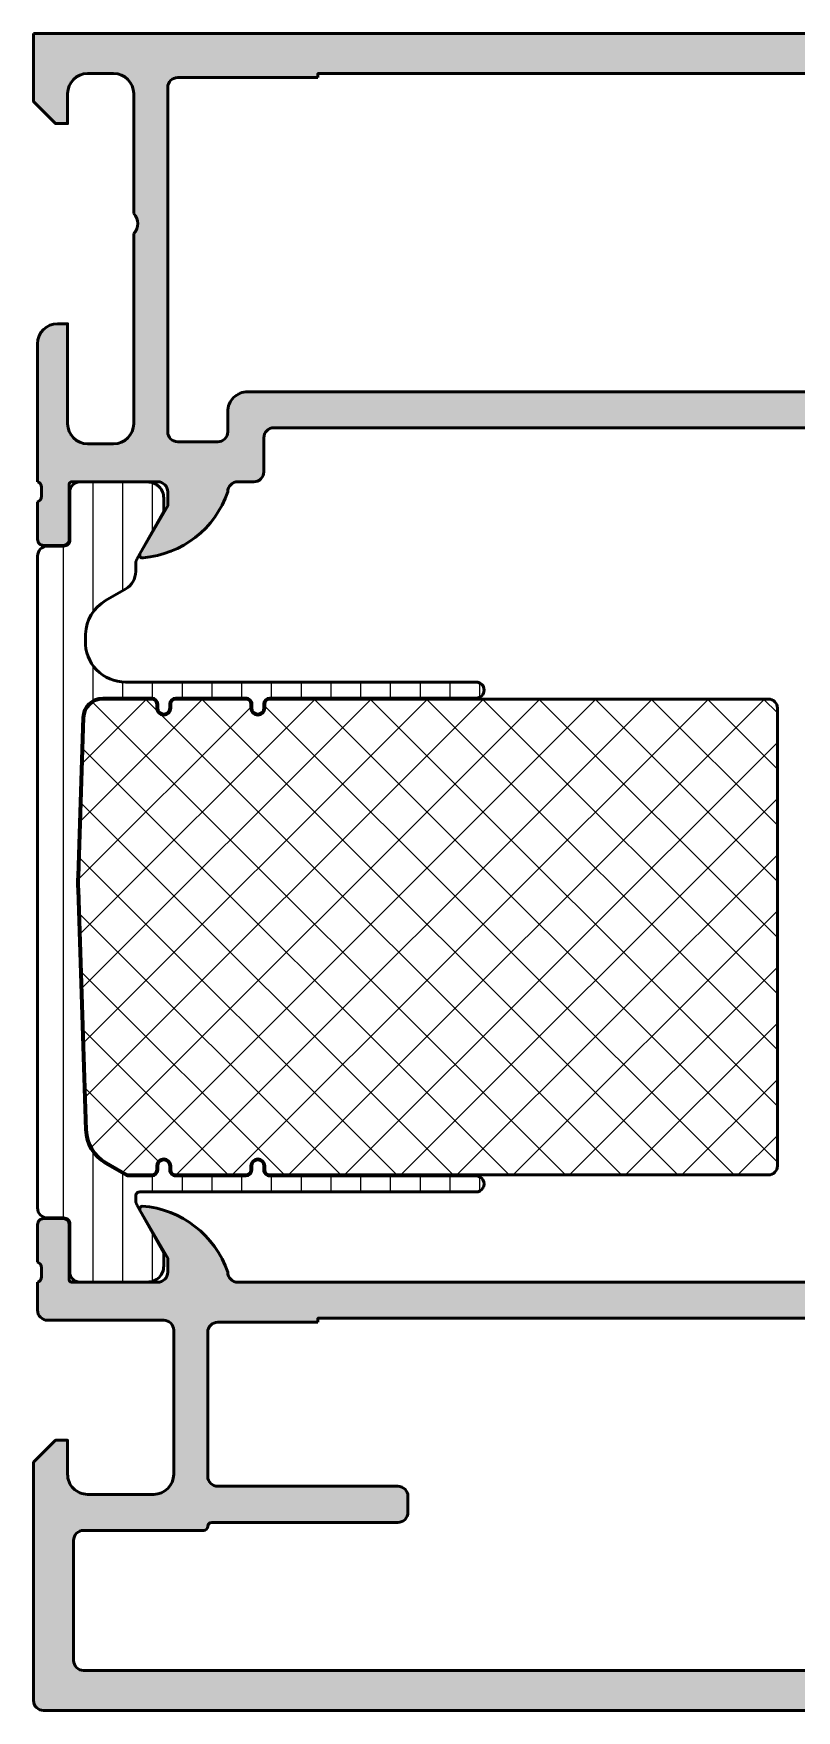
# Model space of a CAD drawing. Extents: x 0 to 106, y 0 to 84.
# Drawn here: x 0 to 38.1, y 0 to 83.8 of the extents above; entities that cross this region are included whole.
import ezdxf

# ---------------------------------------------------------------- set-up
doc = ezdxf.new("R2010")
doc.units = 0
for name, color, linetype, lineweight in [('0S-Alu contour', 7, 'Continuous', 50), ('0S-Alu hatch', 252, 'Continuous', 25), ('0S-Plastic contour', 254, 'Continuous', 50), ('0S-Plastic hatch', 253, 'Continuous', 25), ('0S-PT contour', 91, 'Continuous', 50), ('0S-PT hatch', 103, 'Continuous', 25)]:
    doc.layers.add(name, color=color, linetype=linetype, lineweight=lineweight)

# ---------------------------------------------------------------- blocks, each defined once
blk = doc.blocks.new('398280__3E3FF934_4271_4CB1_8915_B06DD885B882_')
at = {"layer": '0S-Alu hatch'}
h = blk.add_hatch(color=256, dxfattribs=at)
edge = h.paths.add_edge_path()
edge.add_line((5.1e-15, 83.8), (6.2e-14, 80.3999984741213))
edge.add_line((6.2e-14, 80.3999984741213), (1.099975585937675, 79.30000000000003))
edge.add_line((1.099975585937675, 79.30000000000003), (1.6999816894534, 79.30000000000003))
edge.add_line((1.6999816894534, 79.30000000000003), (1.699981689453286, 80.80000381469733))
edge.add_ellipse((2.70002008335173, 80.7999654207988), major_axis=(-1.000038394635461, 0), ratio=1, start_angle=270.00219972388936, end_angle=359.99780027593476, ccw=False)
edge.add_line((2.699981689453172, 81.80000381469726), (4.000000000000204, 81.80000381469726))
edge.add_ellipse((3.999954428526837, 80.79995824322407), major_axis=(-1.000045572511526, 0), ratio=1, start_angle=180.0026109341762, end_angle=269.9973890658958, ccw=False)
edge.add_line((5.000000000000033, 80.8000038146987), (5.000000000000119, 74.8))
edge.add_ellipse((4.474877689036763, 74.29999999999998), major_axis=(-0.7250885749144681, 0), ratio=1, start_angle=136.4038464693296, end_angle=223.5961535306705, ccw=False)
edge.add_line((5.000000000000119, 73.79999999999998), (5.000000000000033, 64.30000000000005))
edge.add_ellipse((3.99997299848457, 64.30002700151547), major_axis=(-1.000027001879994, 0), ratio=1, start_angle=90.00154703109422, end_angle=179.9984529689852, ccw=False)
edge.add_line((3.999999999999863, 63.3), (2.699981689453286, 63.3))
edge.add_ellipse((2.70000151260105, 64.30001982314776), major_axis=(-1.000019823344241, 0), ratio=1, start_angle=0.0011357599706229848, end_angle=89.99886423981098, ccw=False)
edge.add_line((1.699981689453286, 64.30000000000382), (1.699981689453286, 69.29999999999998))
edge.add_line((1.699981689453286, 69.29999999999998), (1.199981689453243, 69.29999999999998))
edge.add_arc((1.200016055021526, 68.29996563443157), 1.0000343661589, 90.00196893435886, 179.9980310656152)
edge.add_line((0.1999816894531019, 68.30000000000031), (0.1999816894531585, 61.39996551583617))
edge.add_ellipse((0.1211452429101088, 61.13244492384305), major_axis=(-0.2788950563274363, 0), ratio=1, start_angle=178.8354106259004, end_angle=253.5801235805066, ccw=False)
edge.add_line((0.3999826894531597, 61.12677651584466), (0.3999826894531588, 60.67318251584469))
edge.add_ellipse((0.1211145938099912, 60.66752185636762), major_axis=(-0.2789255417371493, 0), ratio=1, start_angle=106.4245945553547, end_angle=181.1628700728881, ccw=False)
edge.add_line((0.1999816894531591, 60.39997851584468), (0.1999816894531728, 58.51996751583616))
edge.add_arc((0.4999816894531682, 58.51996751583616), 0.2999999999999954, 180, 270.0000000000003)
edge.add_line((0.4999816894531697, 58.21996751583617), (1.479956008495951, 58.21996751583617))
edge.add_arc((1.479956008495958, 58.51996751583617), 0.3000000000000043, 269.9999999999986, 360)
edge.add_line((1.779956008495963, 58.51996751583617), (1.779956008495934, 61.27996551583617))
edge.add_ellipse((1.899956008495942, 61.27996551583617), major_axis=(-0.1200000000000079, 0), ratio=1, start_angle=270.0000000000016, end_angle=360, ccw=False)
edge.add_line((1.899956008495939, 61.39996551583617), (6.199974060058755, 61.39999084472679))
edge.add_ellipse((6.199989497152024, 60.90000628199756), major_axis=(-0.4999845629675287, 0), ratio=1, start_angle=179.9991052558096, end_angle=270.00176901520155, ccw=False)
edge.add_line((6.699974060058585, 60.8999984741226), (6.699974060058741, 60.19999389648422))
edge.add_line((6.699974060058741, 60.19999389648422), (5.311729431152647, 57.79547576904323))
edge.add_arc((5.435575379939116, 57.73756724130199), 0.1367158243071341, 154.9399071396922, 284.9282666313296)
edge.add_arc((5.082349791735735, 62.46586819594615), 4.875900108610252, 274.5693845029852, 341.2678313541294)
edge.add_ellipse((10.19996787116751, 60.89999703365564), major_axis=(-0.4999938111092688, 0), ratio=1, start_angle=269.99929079655334, end_angle=359.99983493439635, ccw=False)
edge.add_line((10.19997406005851, 61.39999084472661), (10.9999740600604, 61.39999084472662))
edge.add_arc((10.9999740600604, 61.89999084472662), 0.5, 269.9999999999998, 360)
edge.add_line((11.4999740600604, 61.89999084472662), (11.4999740600604, 63.59999542236328))
edge.add_ellipse((11.99997406006039, 63.59999542236329), major_axis=(-0.4999999999999876, 0), ratio=1, start_angle=270.0000000000018, end_angle=360, ccw=False)
edge.add_line((11.99997406006037, 64.09999542236326), (66.00016785950525, 64.09999542236334))
edge.add_ellipse((66.00016785950528, 63.59999542236332), major_axis=(-0.5000000000000142, 0), ratio=1, start_angle=180, end_angle=270.00000000000165, ccw=False)
edge.add_line((66.5001678595053, 63.59999542236332), (66.50016785950525, 60.89999847412161))
edge.add_arc((71.12727051776695, 62.47457053127343), 4.887673902098582, 198.7930956538674, 265.8043505018736)
edge.add_arc((70.76145398079537, 57.73879050912452), 0.1390384168074657, 273.3902478632479, 384.0601169720247)
edge.add_line((70.88841248841203, 57.79547576904342), (69.50016785950618, 60.19999389648444))
edge.add_line((69.50016785950618, 60.19999389648444), (69.50016785950606, 60.89999847412086))
edge.add_ellipse((70.00015242241282, 60.90000628199715), major_axis=(-0.4999845629677255, 0), ratio=1, start_angle=-90.00176901518182, end_angle=0.000894744190475194, ccw=False)
edge.add_line((70.00016785950592, 61.39999084472656), (74.30002568095722, 61.39957068898489))
edge.add_ellipse((74.30002568095722, 61.27957068898489), major_axis=(-0.1200000000000116, 0), ratio=1, start_angle=180, end_angle=270, ccw=False)
edge.add_line((74.42002568095722, 61.27957068898489), (74.42002568095721, 58.51957268898487))
edge.add_arc((74.72002568095719, 58.51957268898488), 0.2999999999999829, 180, 270.0000000000027)
edge.add_line((74.7200256809572, 58.2195726889849), (75.7, 58.21957268898489))
edge.add_arc((75.69999999999999, 58.51957268898488), 0.2999999999999971, 270.0000000000027, 360)
edge.add_line((75.99999999999999, 58.51957268898488), (76, 60.3995836889934))
edge.add_ellipse((76.07886709564322, 60.66712702951638), major_axis=(-0.2789255417371992, 0), ratio=1, start_angle=-1.1628700728805939, end_angle=73.5754054446374, ccw=False)
edge.add_line((75.799999, 60.67278768899341), (75.799999, 61.12638168899341))
edge.add_ellipse((76.07883644654305, 61.13205009699179), major_axis=(-0.2788950563274379, 0), ratio=1, start_angle=-73.58012358050632, end_angle=1.1645893740982274, ccw=False)
edge.add_line((76, 61.3995706889849), (76.00016034454768, 63.59999514771072))
edge.add_ellipse((76.50016034454747, 63.59999514771047), major_axis=(-0.4999999999997869, 0), ratio=1, start_angle=269.9999999999984, end_angle=360, ccw=False)
edge.add_line((76.50016034454748, 64.09999514771026), (79.29985570811562, 64.09999514771081))
edge.add_line((79.29985570811562, 64.09999514771081), (79.29985570811556, 63.29999972534743))
edge.add_line((79.29985570811556, 63.29999972534743), (80.29985570811544, 63.30000735474174))
edge.add_arc((80.29988644873588, 63.79997661371056), 0.4999692599138726, 269.9964771677912, 360.0026485613531)
edge.add_line((80.79985570811559, 63.79999972534759), (80.7999167432719, 68.29999972534695))
edge.add_arc((79.79982927270258, 68.29991225477806), 1.000087474394527, 0.0050112559646679, 89.99498874392633)
edge.add_line((79.79991674327138, 69.29999972534738), (79.29991674327184, 69.29999972534715))
edge.add_line((79.29991674327184, 69.29999972534715), (79.29991674327195, 66.79999972534738))
edge.add_ellipse((78.29982934579928, 66.8000871228101), major_axis=(-1.000087401291493, 0), ratio=1, start_angle=90.00501389830328, end_angle=179.9949929319336, ccw=False)
edge.add_line((78.29991686248133, 65.79999972534785), (77.00016034454717, 65.79999972534713))
edge.add_ellipse((77.00021914227587, 66.80005852307539), major_axis=(-1.000058799456728, 0), ratio=1, start_angle=0.0033686637580103707, end_angle=89.99663133637432, ccw=False)
edge.add_line((76.00016034454762, 66.79999972534438), (75.99986803435613, 73.79999972534715))
edge.add_ellipse((76.52470737467456, 74.29999972534715), major_axis=(-0.7248836686985655, 0), ratio=1, start_angle=-43.61157673630902, end_angle=43.611576736309075, ccw=False)
edge.add_line((75.99986803435613, 74.79999972534715), (75.99986803435613, 80.80043483925358))
edge.add_ellipse((76.99992284304498, 80.80038766034902), major_axis=(-1.000054809801722, 0), ratio=1, start_angle=270.0031401344176, end_angle=359.997296995918, ccw=False)
edge.add_line((76.99986803435658, 81.80044246864882), (78.29991686248067, 81.80044246864816))
edge.add_ellipse((78.29983041686523, 80.80035614156392), major_axis=(-1.000086330820304, 0), ratio=1, start_angle=180.0053828449331, end_angle=269.9950474586288, ccw=False)
edge.add_line((79.29991674327201, 80.80045009804164), (79.29991674327184, 79.29999257279023))
edge.add_line((79.29991674327184, 79.29999257279023), (79.89989232920945, 79.29999257279))
edge.add_line((79.89989232920945, 79.29999257279), (80.9998679199197, 80.39996792030846))
edge.add_line((80.9998679199197, 80.39996792030846), (80.99986791991998, 83.8))
edge.add_line((80.99986791991998, 83.8), (0, 83.8))
edge = h.paths.add_edge_path()
edge.add_line((14.19998550415048, 81.59999542236326), (14.19998550415048, 81.79999542236361))
edge.add_line((14.19998550415048, 81.79999542236361), (66.79988623046677, 81.79999542236357))
edge.add_line((66.79988623046677, 81.79999542236357), (66.79988623046683, 81.59999542236302))
edge.add_line((66.79988623046683, 81.59999542236302), (73.79988623046691, 81.59999542236308))
edge.add_ellipse((73.79987837838074, 81.0999875702771), major_axis=(-0.5000078521476543, 0), ratio=1, start_angle=180.0008997684673, end_angle=269.9991002313343, ccw=False)
edge.add_line((74.29988623046674, 81.09999542236152), (74.29988623046674, 63.89999084472655))
edge.add_ellipse((73.79988157663783, 63.89999549855547), major_axis=(-0.5000046538505677, 0), ratio=1, start_angle=90.00053328454658, end_angle=179.9994667160038, ccw=False)
edge.add_line((73.79988623046674, 63.39999084472656), (68.79987554931364, 63.39999084472656))
edge.add_ellipse((68.79987554931365, 63.89999084472655), major_axis=(-0.4999999999999858, 0), ratio=1, start_angle=0, end_angle=89.9999999999983, ccw=False)
edge.add_line((68.29987554931367, 63.89999084472655), (68.29987554931364, 64.89999542236332))
edge.add_arc((67.29987554931363, 64.89999542236333), 1.000000000000017, 0, 89.9999999999992)
edge.add_line((67.29987554931364, 65.89999542236335), (10.69997406006039, 65.89999542236329))
edge.add_arc((10.69997406006037, 64.89999542236328), 1.000000000000014, 89.9999999999992, 180)
edge.add_line((9.699974060060361, 64.89999542236328), (9.69997406006039, 63.89999084472673))
edge.add_ellipse((9.199974060060384, 63.89999084472673), major_axis=(-0.5000000000000036, 0), ratio=1, start_angle=89.99999999999733, end_angle=180, ccw=False)
edge.add_line((9.199974060060361, 63.39999084472673), (7.19998550415031, 63.39999084472684))
edge.add_ellipse((7.199990157979092, 63.89999549855549), major_axis=(-0.5000046538502977, 0), ratio=1, start_angle=0.0005332839962761682, end_angle=89.9994667154682, ccw=False)
edge.add_line((6.699985504150452, 63.89999084473138), (6.699985504150538, 81.09999542236334))
edge.add_ellipse((7.199993356236602, 81.09998757027724), major_axis=(-0.5000078521477183, 0), ratio=1, start_angle=270.0008997686535, end_angle=359.99910023153274, ccw=False)
edge.add_line((7.199985504150538, 81.59999542236326), (14.19998550415048, 81.59999542236326))
at = {"layer": '0S-Alu contour', "color": 7}
for points in [[(5.1e-15, 83.8), (6.2e-14, 80.3999984741213), (1.099975585937675, 79.30000000000003), (1.6999816894534, 79.30000000000003), (1.699981689453286, 80.80000381469733)], [(79.29991674327201, 80.80045009804164), (79.29991674327184, 79.29999257279023), (79.89989232920945, 79.29999257279), (80.9998679199197, 80.39996792030846), (80.99986791991998, 83.8), (5.1e-15, 83.8)], [(2.699981689453172, 81.80000381469726), (4.000000000000204, 81.80000381469726)], [(7.199985504150538, 81.59999542236326), (14.19998550415048, 81.59999542236326)], [(14.19998550415048, 81.59999542236326), (14.19998550415048, 81.79999542236361), (66.79988623046677, 81.79999542236357), (66.79988623046683, 81.59999542236302), (73.79988623046691, 81.59999542236308)], [(5.000000000000033, 80.8000038146987), (5.000000000000119, 74.8)], [(6.699985504150452, 63.89999084473138), (6.699985504150538, 81.09999542236334)], [(5.000000000000119, 73.79999999999998), (5.000000000000033, 64.30000000000005)], [(1.699981689453286, 64.30000000000382), (1.699981689453286, 69.29999999999998), (1.199981689453243, 69.29999999999998)], [(0.1999816894531019, 68.30000000000031), (0.1999816894531585, 61.39996551583617)], [(67.29987554931364, 65.89999542236335), (10.69997406006039, 65.89999542236329)], [(9.699974060060361, 64.89999542236328), (9.69997406006039, 63.89999084472673)], [(11.99997406006037, 64.09999542236326), (66.00016785950525, 64.09999542236334)], [(3.999999999999863, 63.3), (2.699981689453286, 63.3)], [(9.199974060060361, 63.39999084472673), (7.19998550415031, 63.39999084472684)], [(11.4999740600604, 61.89999084472662), (11.4999740600604, 63.59999542236328)], [(1.779956008495963, 58.51996751583617), (1.779956008495934, 61.27996551583617)], [(1.899956008495939, 61.39996551583617), (6.199974060058755, 61.39999084472679)], [(10.19997406005851, 61.39999084472661), (10.9999740600604, 61.39999084472662)], [(0.1999816894531591, 60.39997851584468), (0.1999816894531728, 58.51996751583616)], [(0.3999826894531597, 61.12677651584466), (0.3999826894531588, 60.67318251584469)], [(6.699974060058585, 60.8999984741226), (6.699974060058741, 60.19999389648422), (5.311729431152647, 57.79547576904323)], [(0.4999816894531697, 58.21996751583617), (1.479956008495951, 58.21996751583617)]]:
    blk.add_lwpolyline(points, dxfattribs=at)
at = {"layer": '0S-Alu contour', "color": 7, "extrusion": (0, 0, -1)}
for centre, radius, start, end in [((-2.70002008335173, 80.7999654207988), 1.000038394635461, 0.0021997240652303, 89.99780027611067), ((-3.999954428526837, 80.79995824322407), 1.000045572511526, 90.0026109341042, 179.9973890658238), ((-7.199993356236602, 81.09998757027724), 0.5000078521477183, 0.0008997684672687, 89.9991002313465), ((-4.474877689036763, 74.29999999999998), 0.7250885749144684, 136.4038464693295, 223.5961535306705), ((-2.70000151260105, 64.30001982314776), 1.000019823344241, 270.001135760189, 359.9988642400294), ((-3.99997299848457, 64.30002700151547), 1.000027001879994, 180.0015470310149, 269.9984529689058), ((-7.199990157979092, 63.89999549855549), 0.5000046538502977, 270.0005332845319, 359.9994667160037), ((-9.199974060060384, 63.89999084472673), 0.5000000000000036, 180, 270.0000000000027), ((-11.99997406006039, 63.59999542236329), 0.4999999999999876, 0, 89.99999999999817), ((-0.1211452429101088, 61.13244492384305), 0.2788950563274363, 106.4198764194934, 181.1645893740997), ((-1.899956008495942, 61.27996551583617), 0.1200000000000079, 0, 89.99999999999841), ((-6.199989497152024, 60.90000628199756), 0.4999845629675287, 89.99823098479845, 180.0008947441905), ((-10.19996787116751, 60.89999703365564), 0.4999938111092688, 0.0001650656036298, 90.00070920344668), ((-0.1211145938099912, 60.66752185636762), 0.2789255417371493, 178.8371299271119, 253.5754054446453)]:
    blk.add_arc(centre, radius, start, end, dxfattribs=at)
at = {"layer": '0S-Alu contour', "color": 7}
for centre, radius, start, end in [((1.200016055021526, 68.29996563443157), 1.0000343661589, 90.00196893435886, 179.9980310656152), ((10.69997406006037, 64.89999542236328), 1.000000000000014, 89.9999999999992, 180), ((10.9999740600604, 61.89999084472662), 0.5, 269.9999999999998, 0), ((5.082349791735735, 62.46586819594615), 4.875900108610252, 274.5693845029852, 341.2678313541294), ((0.4999816894531682, 58.51996751583616), 0.2999999999999954, 180, 270.0000000000003), ((1.479956008495958, 58.51996751583617), 0.3000000000000043, 269.9999999999986, 0), ((5.435575379939116, 57.73756724130199), 0.1367158243071341, 154.9399071396922, 284.9282666313296)]:
    blk.add_arc(centre, radius, start, end, dxfattribs=at)
blk = doc.blocks.new('284257__7A2CAA1E_355B_45DE_AD1F_2822E17D1EDF___F75350BE_6577_472E_A7F8_749E11433FA5_')
at = {"layer": '0S-Plastic hatch'}
h = blk.add_hatch(dxfattribs=at)
h.set_pattern_fill('ANSI31', color=256, scale=0.4680000000000001, angle=45, style=0)
h.set_pattern_definition([(90, (0, 0), (-1.4859, 0), [])])
edge = h.paths.add_edge_path()
edge.add_line((0.2000000014750878, 57.6899750590773), (0.2000000014750878, 25.10994360091739))
edge.add_arc((0.7000000014750949, 25.10994360091745), 0.5000000000000071, 180, 270.0000000000122)
edge.add_line((0.7000000014752014, 24.60994360091745), (1.51033133193887, 24.60994360091746))
edge.add_ellipse((1.510331331938841, 24.30994360091757), major_axis=(-0.2999999999998941, 0), ratio=1, start_angle=179.9920753769033, end_angle=269.99999999999454, ccw=False)
edge.add_line((1.810331329069253, 24.30990210768817), (1.80999940071082, 21.91002848537973))
edge.add_arc((2.309999395928354, 21.90995932999744), 0.5000000000000014, 179.9920753769491, 269.9999999999936)
edge.add_line((2.309999395928299, 21.40995932999743), (5.700000001474974, 21.40995932999738))
edge.add_arc((5.700000001474988, 22.20995932999743), 0.800000000000054, 269.999999999999, 360)
edge.add_line((6.500000001475042, 22.20995932999745), (6.500000001475042, 22.85995932999769))
edge.add_line((6.500000001475042, 22.85995932999769), (5.162690147969227, 25.27253016922791))
edge.add_ellipse((5.600000001982899, 25.5149349795975), major_axis=(-0.5000000005077773, 0), ratio=1, start_angle=0, end_angle=29.000000000032628, ccw=False)
edge.add_line((5.100000001475121, 25.51493497959751), (5.100000001475121, 25.70995932999755))
edge.add_ellipse((5.300000001475049, 25.70995932999754), major_axis=(-0.1999999999999273, 0), ratio=1, start_angle=269.99999999999875, end_angle=360, ccw=False)
edge.add_line((5.300000001475053, 25.90995932999746), (22.09952632714267, 25.90995932999742))
edge.add_arc((22.09952632714261, 26.30995932999742), 0.3999999999999986, 270.0000000000081, 450.0000000000081)
edge.add_line((22.09952632714256, 26.70995932999742), (11.7995263271426, 26.70995932999749))
edge.add_ellipse((11.79952632714258, 27.00995932999748), major_axis=(-0.29999999999999, 0), ratio=1, start_angle=0, end_angle=90.00000000000381, ccw=False)
edge.add_line((11.49952632714259, 27.00995932999748), (11.49952632714259, 27.20995932999752))
edge.add_arc((11.19952632714257, 27.20995932999748), 0.3000000000000114, 0, 180)
edge.add_line((10.89952632714256, 27.20995932999748), (10.89952632714262, 27.0099593299976))
edge.add_ellipse((10.59952632714256, 27.00995932999751), major_axis=(-0.3000000000000558, 0), ratio=1, start_angle=90.00000000001933, end_angle=180, ccw=False)
edge.add_line((10.59952632714266, 26.70995932999746), (7.09999931691267, 26.70995932999745))
edge.add_ellipse((7.099999316912665, 27.0099590914773), major_axis=(-0.2999997614798495, 0), ratio=1, start_angle=0, end_angle=90.00000000000102, ccw=False)
edge.add_line((6.799999555432817, 27.00995909147729), (6.799999555432817, 27.20995909147735))
edge.add_arc((6.499999555432806, 27.20995909147731), 0.3000000000000114, 0, 180)
edge.add_line((6.199999555432794, 27.20995909147731), (6.199999555432851, 27.00995909147743))
edge.add_ellipse((5.89999979395297, 27.00995909147736), major_axis=(-0.2999997614798815, 0), ratio=1, start_angle=90.0000000000162, end_angle=180, ccw=False)
edge.add_line((5.899999793953055, 26.70995932999748), (4.73589838627471, 26.70995932999748))
edge.add_ellipse((4.735898386274792, 26.9099593296289), major_axis=(-0.199999999631423, 0), ratio=1, start_angle=59.9999999999838, end_angle=89.99999999997658, ccw=False)
edge.add_line((4.635898386459031, 26.73675424919124), (3.599095903168302, 27.33535231302262))
edge.add_ellipse((4.599095737739393, 29.0674032071846), major_axis=(-1.999999992277373, 0), ratio=1, start_angle=1.7229977105129137, end_angle=60.00000534461299, ccw=False)
edge.add_line((2.600000001475121, 29.00726830584169), (2.205380571511069, 41.03196169252567))
edge.add_ellipse((12.2000000014776, 41.35995932999708), major_axis=(-10.00000000000257, 0), ratio=1, start_angle=-1.8796251590011934, end_angle=1.8796251589910753, ccw=False)
edge.add_line((2.205380571511126, 41.68795696747018), (2.463154922829131, 49.62275909374463))
edge.add_ellipse((3.46261686582563, 49.58995932999744), major_axis=(-1.000000000000103, 0), ratio=1, start_angle=270.00000000000296, end_angle=358.120374841006, ccw=False)
edge.add_line((3.462616865825578, 50.58995932999756), (5.900000001475133, 50.58995932999747))
edge.add_ellipse((5.900000001475121, 50.2899593299975), major_axis=(-0.2999999999999687, 0), ratio=1, start_angle=180, end_angle=269.9999999999978, ccw=False)
edge.add_line((6.200000001475087, 50.2899593299975), (6.200000001475087, 50.08995932999747))
edge.add_arc((6.50000000147507, 50.08995932999746), 0.2999999999999829, 180, 360)
edge.add_line((6.800000001475053, 50.08995932999745), (6.800000001475053, 50.28995932999741))
edge.add_ellipse((7.100000001475049, 50.28995932999746), major_axis=(-0.2999999999999954, 0), ratio=1, start_angle=270.0000000000078, end_angle=360, ccw=False)
edge.add_line((7.100000001475008, 50.58995932999746), (10.59952632714261, 50.58995932999747))
edge.add_ellipse((10.59952632714262, 50.28995932999747), major_axis=(-0.2999999999999971, 0), ratio=1, start_angle=180, end_angle=270.00000000000307, ccw=False)
edge.add_line((10.89952632714262, 50.28995932999752), (10.89952632714262, 50.08995932999749))
edge.add_arc((11.1995263271426, 50.08995932999748), 0.2999999999999829, 180, 360)
edge.add_line((11.49952632714259, 50.08995932999747), (11.49952632714259, 50.28995932999743))
edge.add_ellipse((11.79952632714259, 50.28995932999748), major_axis=(-0.3000000000000007, 0), ratio=1, start_angle=270.0000000000088, end_angle=360, ccw=False)
edge.add_line((11.79952632714254, 50.58995932999748), (22.09952632714261, 50.58995932999748))
edge.add_arc((22.09952632714264, 50.98995932999748), 0.3999999999999915, 269.9999999999959, 449.9999999999959)
edge.add_line((22.09952632714267, 51.38995932999747), (4.587861413774774, 51.38995932999735))
edge.add_ellipse((4.587861413774779, 53.38995932999741), major_axis=(-2.000000000000056, 0), ratio=1, start_angle=-1.8796251589956796, end_angle=89.99999999999989, ccw=False)
edge.add_line((2.588937527781938, 53.45555885749184), (2.600000001475121, 53.79265035415312))
edge.add_ellipse((4.599095745458574, 53.73251545257811), major_axis=(-2.000000000000047, 0), ratio=1, start_angle=299.99999465538866, end_angle=358.2770022894894, ccw=False)
edge.add_line((3.599095907026097, 55.46456635342808), (4.599999920691358, 56.04243842649395))
edge.add_arc((4.100000001475108, 56.90846387691885), 0.9999999999999593, 299.9999946553916, 360)
edge.add_line((5.100000001475067, 56.90846387691886), (5.100000001475121, 57.28498368049746))
edge.add_ellipse((5.600000001597035, 57.28498368049762), major_axis=(-0.5000000001219141, 0), ratio=1, start_angle=331.0000000000197, end_angle=360, ccw=False)
edge.add_line((5.162690147920626, 57.52738849067974), (6.500000001475099, 59.93995932999751))
edge.add_line((6.500000001475099, 59.93995932999751), (6.500000001475099, 60.58995932999748))
edge.add_arc((5.700000001475101, 60.58995932999735), 0.7999999999999972, 0, 90.00000000000509)
edge.add_line((5.70000000147503, 61.38995932999735), (2.309999391145948, 61.38995932999741))
edge.add_arc((2.309999391145935, 60.8899593299974), 0.5000000000000142, 89.9999999999985, 180.0079247372927)
edge.add_line((1.809999395928526, 60.88989017361878), (1.810331329069311, 58.4900165529044))
edge.add_ellipse((1.510331331938943, 58.48997505907725), major_axis=(-0.2999999999999315, 0), ratio=1, start_angle=89.99999999998607, end_angle=180.0079247372928, ccw=False)
edge.add_line((1.51033133193887, 58.18997505907731), (0.700000001475031, 58.1899750590773))
edge.add_arc((0.7000000014750523, 57.68997505907734), 0.4999999999999645, 90.00000000000244, 180)
at = {"layer": '0S-Plastic contour', "color": 7}
for points in [[(5.70000000147503, 61.38995932999735), (2.309999391145948, 61.38995932999741)], [(1.809999395928526, 60.88989017361878), (1.810331329069311, 58.4900165529044)], [(5.162690147920626, 57.52738849067974), (6.500000001475099, 59.93995932999751), (6.500000001475099, 60.58995932999748)], [(1.51033133193887, 58.18997505907731), (0.700000001475031, 58.1899750590773)], [(0.2000000014750878, 57.6899750590773), (0.2000000014750878, 25.10994360091739)], [(5.100000001475067, 56.90846387691886), (5.100000001475121, 57.28498368049746)], [(3.599095907026097, 55.46456635342808), (4.599999920691358, 56.04243842649395)], [(2.588937527781938, 53.45555885749184), (2.600000001475121, 53.79265035415312)], [(22.09952632714267, 51.38995932999747), (4.587861413774774, 51.38995932999735)], [(3.462616865825578, 50.58995932999756), (5.900000001475133, 50.58995932999747)], [(6.200000001475087, 50.2899593299975), (6.200000001475087, 50.08995932999747)], [(6.800000001475053, 50.08995932999745), (6.800000001475053, 50.28995932999741)], [(7.100000001475008, 50.58995932999746), (10.59952632714261, 50.58995932999747)], [(10.89952632714262, 50.28995932999752), (10.89952632714262, 50.08995932999749)], [(11.49952632714259, 50.08995932999747), (11.49952632714259, 50.28995932999743)], [(11.79952632714254, 50.58995932999748), (22.09952632714261, 50.58995932999748)], [(2.205380571511126, 41.68795696747018), (2.463154922829131, 49.62275909374463)], [(2.600000001475121, 29.00726830584169), (2.205380571511069, 41.03196169252567)], [(4.635898386459031, 26.73675424919124), (3.599095903168302, 27.33535231302262)], [(6.199999555432794, 27.20995909147731), (6.199999555432851, 27.00995909147743)], [(6.799999555432817, 27.00995909147729), (6.799999555432817, 27.20995909147735)], [(10.89952632714256, 27.20995932999748), (10.89952632714262, 27.0099593299976)], [(11.49952632714259, 27.00995932999748), (11.49952632714259, 27.20995932999752)], [(5.899999793953055, 26.70995932999748), (4.73589838627471, 26.70995932999748)], [(10.59952632714266, 26.70995932999746), (7.09999931691267, 26.70995932999745)], [(22.09952632714256, 26.70995932999742), (11.7995263271426, 26.70995932999749)], [(5.100000001475121, 25.51493497959751), (5.100000001475121, 25.70995932999755)], [(6.500000001475042, 22.20995932999745), (6.500000001475042, 22.85995932999769), (5.162690147969227, 25.27253016922791)], [(5.300000001475053, 25.90995932999746), (22.09952632714267, 25.90995932999742)], [(0.7000000014752014, 24.60994360091745), (1.51033133193887, 24.60994360091746)], [(1.810331329069253, 24.30990210768817), (1.80999940071082, 21.91002848537973)], [(2.309999395928299, 21.40995932999743), (5.700000001474974, 21.40995932999738)]]:
    blk.add_lwpolyline(points, dxfattribs=at)
for centre, radius, start, end in [((2.309999391145935, 60.8899593299974), 0.5000000000000142, 89.9999999999985, 180.0079247372927), ((5.700000001475101, 60.58995932999735), 0.7999999999999972, 0, 90.00000000000509), ((0.7000000014750523, 57.68997505907734), 0.4999999999999645, 90.00000000000244, 180), ((4.100000001475108, 56.90846387691885), 0.9999999999999593, 299.9999946553916, 0), ((22.09952632714264, 50.98995932999748), 0.3999999999999915, 269.9999999999959, 89.99999999999594), ((6.50000000147507, 50.08995932999746), 0.2999999999999829, 180, 0), ((11.1995263271426, 50.08995932999748), 0.2999999999999829, 180, 0), ((6.499999555432806, 27.20995909147731), 0.3000000000000114, 0, 180), ((11.19952632714257, 27.20995932999748), 0.3000000000000114, 0, 180), ((22.09952632714261, 26.30995932999742), 0.3999999999999986, 270.0000000000081, 90.00000000000813), ((0.7000000014750949, 25.10994360091745), 0.5000000000000071, 180, 270.0000000000122), ((2.309999395928354, 21.90995932999744), 0.5000000000000014, 179.9920753769491, 269.9999999999936), ((5.700000001474988, 22.20995932999743), 0.800000000000054, 269.999999999999, 0)]:
    blk.add_arc(centre, radius, start, end, dxfattribs=at)
at = {"layer": '0S-Plastic contour', "color": 7, "extrusion": (0, 0, -1)}
for centre, radius, start, end in [((-1.510331331938943, 58.48997505907725), 0.2999999999999315, 179.9920752627072, 270.000000000014), ((-5.600000001597035, 57.28498368049762), 0.5000000001219141, 0, 28.99999999998028), ((-4.599095745458574, 53.73251545257811), 2.000000000000047, 1.722997710510562, 60.00000534461133), ((-4.587861413774779, 53.38995932999741), 2.000000000000056, 270.0000000000001, 1.879625158995722), ((-3.46261686582563, 49.58995932999744), 1.000000000000103, 1.879625158993977, 89.99999999999704), ((-5.900000001475121, 50.2899593299975), 0.2999999999999687, 90.00000000000222, 180), ((-7.100000001475049, 50.28995932999746), 0.2999999999999954, 0, 89.9999999999922), ((-10.59952632714262, 50.28995932999747), 0.2999999999999971, 89.99999999999694, 180), ((-11.79952632714259, 50.28995932999748), 0.3000000000000007, 0, 89.99999999999118), ((-12.2000000014776, 41.35995932999708), 10.00000000000257, 358.1203748410089, 1.879625159001152), ((-4.599095737739393, 29.0674032071846), 1.999999992277373, 299.999994655387, 358.2770022894871), ((-5.89999979395297, 27.00995909147736), 0.2999997614798815, 180, 269.9999999999838), ((-7.099999316912665, 27.0099590914773), 0.2999997614798495, 269.999999999999, 0), ((-10.59952632714256, 27.00995932999751), 0.3000000000000558, 180, 269.9999999999807), ((-11.79952632714258, 27.00995932999748), 0.29999999999999, 269.9999999999962, 0), ((-4.735898386274792, 26.9099593296289), 0.199999999631423, 270.0000000000234, 300.0000000000162), ((-5.300000001475049, 25.70995932999754), 0.1999999999999273, 0, 90.00000000000126), ((-5.600000001982899, 25.5149349795975), 0.5000000005077773, 330.9999999999674, 0), ((-1.510331331938841, 24.30994360091757), 0.2999999999998941, 90.00000000000547, 180.0079246230968)]:
    blk.add_arc(centre, radius, start, end, dxfattribs=at)
blk = doc.blocks.new('371350__AFE287AD_3159_470C_A5B8_42E2276EB5B5_')
at = {"layer": '0S-PT hatch'}
h = blk.add_hatch(dxfattribs=at)
h.set_pattern_fill('ANSI37', color=256, scale=0.625, angle=90, style=0)
h.set_pattern_definition([(135, (0, 0), (-1.403165018917055, -1.403165018917055), []), (225, (0, 0), (1.403165018917055, -1.403165018917055), [])])
edge = h.paths.add_edge_path()
edge.add_line((37.14999951966959, 50.08995932999749), (37.14999951966959, 27.20995932999742))
edge.add_ellipse((36.69999951966959, 27.20995932999742), major_axis=(-0.4500000000000029, 0), ratio=1, start_angle=90, end_angle=180, ccw=False)
edge.add_line((36.69999951966959, 26.75995932999742), (11.79952632714258, 26.75995932999742))
edge.add_ellipse((11.79952632714258, 27.00995932999742), major_axis=(-0.25, 0), ratio=1, start_angle=0, end_angle=89.9999999999979, ccw=False)
edge.add_line((11.54952632714259, 27.00995932999742), (11.54952632714259, 27.20995932999752))
edge.add_arc((11.19952632714257, 27.20995932999749), 0.3500000000000121, 0, 180)
edge.add_line((10.84952632714256, 27.20995932999749), (10.84952632714262, 27.00995932999758))
edge.add_ellipse((10.59952632714257, 27.00995932999747), major_axis=(-0.2500000000000497, 0), ratio=1, start_angle=89.9999999999992, end_angle=180, ccw=False)
edge.add_line((10.59952632714256, 26.75995932999742), (7.099999316912663, 26.75995932999742))
edge.add_ellipse((7.099999316912667, 27.00995909147727), major_axis=(-0.2499997614798488, 0), ratio=1, start_angle=0, end_angle=89.9999999999992, ccw=False)
edge.add_line((6.849999555432817, 27.00995909147727), (6.849999555432817, 27.20995909147735))
edge.add_arc((6.499999555432806, 27.20995909147732), 0.3500000000000112, 0, 180)
edge.add_line((6.149999555432795, 27.20995909147732), (6.149999555432851, 27.00995909147741))
edge.add_ellipse((5.89999979395297, 27.0099590914773), major_axis=(-0.2499997614798816, 0), ratio=1, start_angle=90, end_angle=180, ccw=False)
edge.add_line((5.89999979395297, 26.75995932999742), (4.735898386274807, 26.75995932999742))
edge.add_ellipse((4.735898388607674, 26.9099593383349), major_axis=(-0.1500000083374822, 0), ratio=1, start_angle=59.99999910888789, end_angle=89.99999910891052, ccw=False)
edge.add_line((4.66089838241856, 26.78005552171323), (3.624095899129113, 27.37865358554387))
edge.add_ellipse((4.599095737739399, 29.0674032071846), major_axis=(-1.94999999227738, 0), ratio=1, start_angle=2.0382479433093863, end_angle=60.00000534461287, ccw=False)
edge.add_line((2.650329496620712, 28.99804826966796), (2.255353668660889, 41.03360168071303))
edge.add_ellipse((12.19974551717276, 41.35995928794108), major_axis=(-9.94974565124883, 0), ratio=1, start_angle=-1.8417027230552208, end_angle=1.8796729834272128, ccw=False)
edge.add_line((2.255139573197803, 41.67972661523252), (2.51312801997895, 49.62111910555726))
edge.add_ellipse((3.462616865825618, 49.58995932999739), major_axis=(-0.9500000000000953, 0), ratio=1, start_angle=269.9999999999996, end_angle=358.12037484100273, ccw=False)
edge.add_line((3.462616865825624, 50.53995932999749), (5.900000001475119, 50.53995932999749))
edge.add_ellipse((5.900000001475113, 50.28995932999752), major_axis=(-0.2499999999999716, 0), ratio=1, start_angle=180, end_angle=269.99999999999875, ccw=False)
edge.add_line((6.150000001475087, 50.2899593299975), (6.150000001475087, 50.08995932999747))
edge.add_arc((6.50000000147507, 50.08995932999746), 0.3499999999999828, 180, 360)
edge.add_line((6.850000001475053, 50.08995932999745), (6.850000001475053, 50.28995932999743))
edge.add_ellipse((7.100000001475041, 50.2899593299975), major_axis=(-0.2499999999999876, 0), ratio=1, start_angle=269.9999999999994, end_angle=360, ccw=False)
edge.add_line((7.100000001475043, 50.53995932999749), (10.59952632714263, 50.53995932999749))
edge.add_ellipse((10.59952632714263, 50.2899593299975), major_axis=(-0.2499999999999858, 0), ratio=1, start_angle=180, end_angle=270, ccw=False)
edge.add_line((10.84952632714262, 50.28995932999752), (10.84952632714262, 50.08995932999749))
edge.add_arc((11.1995263271426, 50.08995932999748), 0.3499999999999837, 180, 360)
edge.add_line((11.54952632714259, 50.08995932999747), (11.54952632714259, 50.28995932999744))
edge.add_ellipse((11.79952632714258, 50.28995932999748), major_axis=(-0.2499999999999982, 0), ratio=1, start_angle=270, end_angle=360, ccw=False)
edge.add_line((11.79952632714258, 50.53995932999749), (36.69999951966958, 50.53995932999749))
edge.add_ellipse((36.69999951966958, 50.08995932999749), major_axis=(-0.4500000000000029, 0), ratio=1, start_angle=180, end_angle=270, ccw=False)
at = {"layer": '0S-PT contour', "color": 7}
for points in [[(3.462616865825624, 50.53995932999749), (5.900000001475119, 50.53995932999749)], [(6.150000001475087, 50.2899593299975), (6.150000001475087, 50.08995932999747)], [(6.850000001475053, 50.08995932999745), (6.850000001475053, 50.28995932999743)], [(7.100000001475043, 50.53995932999749), (10.59952632714263, 50.53995932999749)], [(10.84952632714262, 50.28995932999752), (10.84952632714262, 50.08995932999749)], [(11.54952632714259, 50.08995932999747), (11.54952632714259, 50.28995932999744)], [(11.79952632714258, 50.53995932999749), (36.69999951966958, 50.53995932999749)], [(2.255139573197803, 41.67972661523252), (2.51312801997895, 49.62111910555726)], [(37.14999951966959, 50.08995932999749), (37.14999951966959, 27.20995932999742)], [(2.650329496620712, 28.99804826966796), (2.255353668660889, 41.03360168071303)], [(4.66089838241856, 26.78005552171323), (3.624095899129113, 27.37865358554387)], [(6.149999555432795, 27.20995909147732), (6.149999555432851, 27.00995909147741)], [(6.849999555432817, 27.00995909147727), (6.849999555432817, 27.20995909147735)], [(10.84952632714256, 27.20995932999749), (10.84952632714262, 27.00995932999758)], [(11.54952632714259, 27.00995932999742), (11.54952632714259, 27.20995932999752)], [(5.89999979395297, 26.75995932999742), (4.735898386274807, 26.75995932999742)], [(10.59952632714256, 26.75995932999742), (7.099999316912663, 26.75995932999742)], [(36.69999951966959, 26.75995932999742), (11.79952632714257, 26.75995932999742)]]:
    blk.add_lwpolyline(points, dxfattribs=at)
at = {"layer": '0S-PT contour', "color": 7, "extrusion": (0, 0, -1)}
for centre, radius, start, end in [((-3.462616865825618, 49.58995932999739), 0.9500000000000953, 1.879625158997274, 90.00000000000038), ((-5.900000001475113, 50.28995932999752), 0.2499999999999716, 90.00000000000122, 180), ((-7.100000001475041, 50.2899593299975), 0.2499999999999876, 0, 90.00000000000063), ((-10.59952632714263, 50.2899593299975), 0.2499999999999858, 90, 180), ((-11.79952632714258, 50.28995932999748), 0.2499999999999982, 0, 90), ((-36.69999951966958, 50.08995932999749), 0.4500000000000029, 90, 180), ((-12.19974551717276, 41.35995928794108), 9.94974565124883, 358.1203270165728, 1.841702723055253), ((-4.599095737739399, 29.0674032071846), 1.94999999227738, 299.9999946553871, 357.9617520566906), ((-5.89999979395297, 27.0099590914773), 0.2499997614798817, 180, 270), ((-7.099999316912667, 27.00995909147727), 0.2499997614798488, 270.0000000000008, 0), ((-10.59952632714257, 27.00995932999747), 0.2500000000000497, 180, 270.0000000000008), ((-11.79952632714258, 27.00995932999742), 0.25, 270.0000000000021, 0), ((-36.69999951966959, 27.20995932999742), 0.4500000000000029, 180, 270), ((-4.735898388607674, 26.9099593383349), 0.1500000083374822, 270.0000008910896, 300.0000008911121)]:
    blk.add_arc(centre, radius, start, end, dxfattribs=at)
at = {"layer": '0S-PT contour', "color": 7}
for centre, radius, start, end in [((6.50000000147507, 50.08995932999746), 0.3499999999999828, 180, 0), ((11.1995263271426, 50.08995932999748), 0.3499999999999837, 180, 0), ((6.499999555432806, 27.20995909147732), 0.3500000000000112, 0, 180), ((11.19952632714257, 27.20995932999749), 0.3500000000000121, 0, 180)]:
    blk.add_arc(centre, radius, start, end, dxfattribs=at)
blk = doc.blocks.new('398400__3A1E6B61_DBAF_40E5_AAA7_E57AE1D049C8_')
at = {"layer": '0S-Alu hatch'}
h = blk.add_hatch(color=256, dxfattribs=at)
edge = h.paths.add_edge_path()
edge.add_arc((0.6998004306321102, 20.00004534936105), 0.499903212562819, 179.9889064662295, 270.006448816823)
edge.add_line((0.6998566962814765, 19.50014213996466), (6.499844489249714, 19.50014213996484))
edge.add_ellipse((6.499848128606465, 19.00014577932141), major_axis=(-0.4999963606566672, 0), ratio=1, start_angle=179.9995829571355, end_angle=270.00041704259934, ccw=False)
edge.add_line((6.999844489249885, 19.00014213996501), (6.999844489249913, 11.80014519172259))
edge.add_ellipse((5.999844489249916, 11.80014519172259), major_axis=(-0.9999999999999973, 0), ratio=1, start_angle=90.00000000251418, end_angle=180, ccw=False)
edge.add_line((5.999844489293796, 10.80014519172259), (2.699856696325018, 10.80014519157775))
edge.add_ellipse((2.699856696281156, 11.80014519157777), major_axis=(-1.000000000000023, 0), ratio=1, start_angle=0, end_angle=90.0000000025131, ccw=False)
edge.add_line((1.699856696281135, 11.80014519157777), (1.699856696281164, 13.50014213996455))
edge.add_line((1.699856696281164, 13.50014213996455), (1.099850592765396, 13.50014213996495))
edge.add_line((1.099850592765396, 13.50014213996495), (-0.0002196315521654, 12.40007954167372))
edge.add_line((-0.0002196315521654, 12.40007954167372), (1.744845737e-07, 0.5002413220934585))
edge.add_arc((0.499759143123524, 0.5000002907326362), 0.4997590267630833, 179.9723665216544, 270.0276334783423)
edge.add_line((0.5000001744843747, 0.000241322093686), (100.2260865584918, 0.0002413220934586))
edge.add_arc((100.2244156727481, 1.003667945925739), 1.003428014993908, 270.0954076864251, 329.9079504126066)
edge.add_line((101.0926026656271, 0.5005584879841506), (105.9329127193916, 8.88497644087907))
edge.add_arc((105.4998902694284, 9.134959555966587), 0.5000000000009805, 330.0022341685525, 360)
edge.add_line((105.9998902694294, 9.134959555966802), (105.9998444930624, 13.50024132209403))
edge.add_arc((105.4998481324191, 13.5002449614504), 0.4999963606565251, 359.9995829571354, 450.0004170426024)
edge.add_line((105.4998444930624, 14.00024132209368), (104.1998261825151, 14.00024132209368))
edge.add_arc((104.1998327097209, 13.50025005364364), 0.4999912684926501, 90.00074797575205, 180.0010005793681)
edge.add_line((103.6998414413045, 13.50024132209391), (103.6998414413046, 13.00024132209368))
edge.add_line((103.6998414413046, 13.00024132209368), (104.6998414413046, 13.00024132209368))
edge.add_line((104.6998414413046, 13.00024132209368), (104.6998414413046, 11.50024055915406))
edge.add_ellipse((103.6998353947329, 11.50024660572593), major_axis=(-1.000006046589978, 0), ratio=1, start_angle=90.00034644093762, end_angle=179.9996535603676, ccw=False)
edge.add_line((103.6998414413045, 10.50024055915423), (99.69982618251544, 10.50024055915434))
edge.add_ellipse((99.69982768142226, 11.50022679936548), major_axis=(-0.9999862402122577, 0), ratio=1, start_angle=-0.0007883886572130905, end_angle=89.99991411778319, ccw=False)
edge.add_line((98.69984144130468, 11.50024055915434), (98.69984144130456, 13.00024132209368))
edge.add_line((98.69984144130456, 13.00024132209368), (99.69984144130461, 13.00024132209368))
edge.add_line((99.69984144130461, 13.00024132209368), (99.69984144130461, 13.50024132209368))
edge.add_arc((99.19982658517434, 13.50022646596339), 0.5000148563509903, 0.0017023368733013, 89.99829766346905)
edge.add_line((99.19984144130444, 14.00024132209368), (96.3998231307577, 14.00024132209368))
edge.add_arc((96.39982965796347, 13.50025005364345), 0.499991268492849, 90.0007479757488, 180.0010005793681)
edge.add_line((95.89983838954684, 13.50024132209374), (95.89983838954684, 13.30024437385121))
edge.add_arc((96.39982040430314, 13.30022638860778), 0.499982015079765, 179.9979389686669, 270.0020610312392)
edge.add_line((96.39983838954674, 12.8002443738515), (96.89983838954653, 12.80024437385161))
edge.add_ellipse((96.89983564867899, 12.3002416329838), major_axis=(-0.5000027408753206, 0), ratio=1, start_angle=180.0003140784808, end_angle=269.9996859214384, ccw=False)
edge.add_line((97.3998383895468, 12.30024437385161), (97.39983838954684, 11.20023967700574))
edge.add_ellipse((96.89983838954689, 11.20023967700572), major_axis=(-0.4999999999999858, 0), ratio=1, start_angle=89.9999999999983, end_angle=180, ccw=False)
edge.add_line((96.89983838954686, 10.70023967700574), (80.99982923427166, 10.70023967700545))
edge.add_line((80.99982923427166, 10.70023967700545), (74.94279469350391, 11.04635599138042))
edge.add_ellipse((74.99984449306248, 12.04472732528896), major_axis=(-0.9999999999999966, 0), ratio=1, start_angle=0, end_angle=86.72951155916297, ccw=False)
edge.add_line((73.99984449306248, 12.04472732528895), (73.99984449306253, 19.20023979621503))
edge.add_ellipse((74.49984449306254, 19.20023979621501), major_axis=(-0.5000000000000142, 0), ratio=1, start_angle=269.9999999999772, end_angle=360, ccw=False)
edge.add_line((74.49984449306274, 19.70023979621503), (75.4998405864342, 19.70023979621457))
edge.add_arc((75.49984058643442, 20.20023979621458), 0.5000000000000071, 269.9999999999755, 360.0022381144864)
edge.add_line((75.99984058605295, 20.20025932744777), (75.99979371181149, 21.39976464774226))
edge.add_ellipse((76.07876427628698, 21.66754578883742), major_axis=(-0.2791828962880759, 0), ratio=1, start_angle=-1.1645893741048212, end_angle=73.56883661680928, ccw=False)
edge.add_line((75.79963904924077, 21.67322004704471), (75.79963904924077, 22.12681404704472))
edge.add_ellipse((76.07850714488391, 22.13247470652178), major_axis=(-0.2789255417371434, 0), ratio=1, start_angle=-73.57540544464013, end_angle=1.1628700728862214, ccw=False)
edge.add_line((75.99964004924074, 22.4000180470447), (75.99964004924074, 24.28002904705321))
edge.add_arc((75.69964004924074, 24.28002904705323), 0.2999999999999865, 0, 89.99999999999459)
edge.add_line((75.69964004924077, 24.58002904705322), (74.71966573019796, 24.58002904705323))
edge.add_arc((74.71966573019796, 24.28002904705323), 0.2999999999999971, 90, 180)
edge.add_line((74.41966573019796, 24.28002904705323), (74.41966573019796, 21.52003104705322))
edge.add_ellipse((74.29987584033721, 21.52003104705325), major_axis=(-0.1197898898607548, 0), ratio=1, start_angle=90.00000000000682, end_angle=180, ccw=False)
edge.add_line((74.29987584033722, 21.40024115719249), (69.99984449306237, 21.4002504773669))
edge.add_ellipse((69.99983161080885, 21.90023759497497), major_axis=(-0.4999871177740284, 0), ratio=1, start_angle=-0.0006019649143240713, end_angle=90.00147623554858, ccw=False)
edge.add_line((69.49984449306243, 21.90024284797265), (69.49984449306248, 22.6002474256092))
edge.add_line((69.49984449306248, 22.6002474256092), (70.88808912196856, 25.00476555305055))
edge.add_arc((70.7642463696609, 25.06267534257483), 0.1367134632063845, 334.9388606907566, 464.92660775139)
edge.add_arc((71.11747121683302, 20.33437976792958), 4.875893075751601, 94.56933011573733, 161.2678857414042)
edge.add_ellipse((65.99985448163343, 21.90024811821603), major_axis=(-0.4999976408544815, 0), ratio=1, start_angle=89.9997296570595, end_angle=179.9993960723621, ccw=False)
edge.add_line((65.99985212245736, 21.40025047736712), (10.19988959804528, 21.40025047736718))
edge.add_ellipse((10.19988723886965, 21.90024811821377), major_axis=(-0.4999976408521527, 0), ratio=1, start_angle=0.0006039276381102354, end_angle=90.00027034288843, ccw=False)
edge.add_arc((5.072765681491146, 20.32564328707087), 4.887702887485835, 18.79332059659368, 85.80412555913937)
edge.add_arc((5.438611797933195, 25.06145071385637), 0.139039008079676, 93.39366847268927, 204.0599634545301)
edge.add_line((5.311652598533247, 25.00476555305123), (6.699897227439554, 22.60024742560937))
edge.add_line((6.699897227439554, 22.60024742560937), (6.699897227439582, 21.90024284797282))
edge.add_ellipse((6.199910109693023, 21.90023759497532), major_axis=(-0.4999871177741539, 0), ratio=1, start_angle=89.99852376444028, end_angle=180.0006019649143, ccw=False)
edge.add_line((6.199897227439412, 21.40025047736712), (1.889166320283704, 21.4002411340015))
edge.add_ellipse((1.899666981048451, 21.51978068711397), major_axis=(-0.1199998693116949, 0), ratio=1, start_angle=-5.715184011023666e-05, end_angle=84.97987768030168, ccw=False)
edge.add_line((1.779667111736816, 21.51978080682555), (1.779667111736816, 24.27977880682553))
edge.add_arc((1.479667111736803, 24.27977880682554), 0.3000000000000149, 0, 89.9999999999992)
edge.add_line((1.479667111736807, 24.57977880682555), (0.4996927926940254, 24.57977880682555))
edge.add_arc((0.4996927926940235, 24.27977880682556), 0.2999999999999974, 89.99999999999962, 180)
edge.add_line((0.199692792694026, 24.27977880682556), (0.199692792694026, 22.39976780681704))
edge.add_ellipse((0.1208256970508584, 22.1322244662941), major_axis=(-0.2789255417371508, 0), ratio=1, start_angle=178.837129927112, end_angle=253.5754054446454, ccw=False)
edge.add_line((0.3996937926940262, 22.12656380681703), (0.3996937926940263, 21.67296980681704))
edge.add_ellipse((0.121070579474114, 21.66730575390761), major_axis=(-0.2786807787421828, 0), ratio=1, start_angle=106.4198764194914, end_angle=181.1645893740976, ccw=False)
edge.add_line((0.1998464552647807, 21.39999070039629), (0.1998972274395263, 20.00014213996523))
edge = h.paths.add_edge_path()
edge.add_line((14.19984630123108, 19.40023903327533), (14.19984630123114, 19.60023598151751))
edge.add_line((14.19984630123114, 19.60023598151751), (66.79980787196881, 19.60023598151751))
edge.add_line((66.79980787196881, 19.60023598151751), (66.79980787196878, 19.40023903327533))
edge.add_line((66.79980787196878, 19.40023903327533), (71.79980939784755, 19.40023903327533))
edge.add_ellipse((71.79980939784771, 18.90023903327537), major_axis=(-0.4999999999999574, 0), ratio=1, start_angle=180, end_angle=270.00000000001796, ccw=False)
edge.add_line((72.29980939784765, 18.90023903327555), (72.29980939784761, 11.7002344556386))
edge.add_ellipse((71.79980939784764, 11.70023445563858), major_axis=(-0.4999999999999787, 0), ratio=1, start_angle=90.00000000000159, end_angle=180, ccw=False)
edge.add_line((71.79980939784765, 11.20023445563861), (62.79981702724221, 11.20023445563872))
edge.add_arc((62.79981702724199, 10.70023445563878), 0.4999999999999432, 89.99999999997557, 180)
edge.add_line((62.29981702724205, 10.70023445563895), (62.29981702724203, 9.900229115062459))
edge.add_arc((62.79981702724203, 9.900229115062459), 0.5, 180, 270.0000000000163)
edge.add_line((62.79981702724217, 9.400229115062459), (71.79981702724206, 9.400229115062459))
edge.add_ellipse((71.799817027242, 8.900229115062402), major_axis=(-0.500000000000057, 0), ratio=1, start_angle=180, end_angle=269.9999999999935, ccw=False)
edge.add_line((72.29981702724206, 8.900229115062343), (72.29981702724204, 2.500241322093742))
edge.add_ellipse((71.80013694848208, 2.499944288945052), major_axis=(-0.4996801670451445, 0), ratio=1, start_angle=89.96594071987909, end_angle=180.0340592801603, ccw=False)
edge.add_line((71.79983991533369, 2.000264210185079), (2.500091727218773, 2.000264210277279))
edge.add_ellipse((2.499794680472644, 2.499967163530975), major_axis=(-0.4997030415429094, 0), ratio=1, start_angle=-0.03405928016030657, end_angle=90.0340592801303, ccw=False)
edge.add_line((2.000091727218948, 2.500264210277336), (2.00009172721909, 8.500229115062375))
edge.add_ellipse((2.50009172721914, 8.500229115062375), major_axis=(-0.5000000000000498, 0), ratio=1, start_angle=270.00000000000244, end_angle=360, ccw=False)
edge.add_line((2.500091727219118, 9.000229115062425), (8.499844775352193, 9.000229115062425))
edge.add_arc((8.499844775352136, 9.200229115062468), 0.2000000000000455, 270.0000000000163, 360)
edge.add_ellipse((8.899844775352184, 9.20022911506257), major_axis=(-0.2000000000000028, 0), ratio=1, start_angle=270.0000000000041, end_angle=360, ccw=False)
edge.add_line((8.899844775352168, 9.400229115062572), (18.19984477535206, 9.400229115062572))
edge.add_arc((18.19984477535245, 9.900229115062274), 0.4999999999997016, 269.999999999956, 360)
edge.add_line((18.69984477535215, 9.900229115061947), (18.69984477535218, 10.70023445563861))
edge.add_arc((18.19984477535226, 10.70023445563868), 0.4999999999999219, 0, 89.9999999999992)
edge.add_line((18.19984477535226, 11.20023445563861), (9.19984477535201, 11.20023445563861))
edge.add_ellipse((9.199844775352139, 11.70023445563859), major_axis=(-0.4999999999999858, 0), ratio=1, start_angle=0, end_angle=89.99999999998528, ccw=False)
edge.add_line((8.699844775352153, 11.70023445563866), (8.69984477535221, 18.90023903327534))
edge.add_ellipse((9.199844775352188, 18.90023903327534), major_axis=(-0.4999999999999787, 0), ratio=1, start_angle=270.0000000000041, end_angle=360, ccw=False)
edge.add_line((9.199844775352153, 19.40023903327533), (14.19984630123108, 19.40023903327533))
edge = h.paths.add_edge_path()
edge.add_line((73.99989026942967, 3.000241322093572), (73.9998902694295, 8.000241245797937))
edge.add_ellipse((74.99989026942951, 8.00024124579798), major_axis=(-1.000000000000014, 0), ratio=1, start_angle=270.0000000000008, end_angle=360, ccw=False)
edge.add_line((74.9998902694295, 9.000241245797994), (102.304789109166, 9.000241245797994))
edge.add_ellipse((102.304789109166, 8.00024124579798), major_axis=(-1.000000000000012, 0), ratio=1, start_angle=149.9936408926042, end_angle=270, ccw=False)
edge.add_line((103.1707590139359, 7.500145131003122), (100.2832810295488, 2.50016820418692))
edge.add_ellipse((99.41731112477899, 3.000264318981791), major_axis=(-0.9999999999999941, 0), ratio=1, start_angle=90.00005396247991, end_angle=149.9936408926028, ccw=False)
edge.add_line((99.41731206660192, 2.000264318982246), (74.99989026942961, 2.000241322093685))
edge.add_ellipse((74.99929806699063, 2.999649119654648), major_axis=(-0.999407973016717, 0), ratio=1, start_angle=-0.033950802144318004, end_angle=90.03395080214761, ccw=False)
at = {"layer": '0S-Alu contour', "color": 7}
for points in [[(1.479667111736807, 24.57977880682555), (0.4996927926940254, 24.57977880682555)], [(5.311652598533247, 25.00476555305123), (6.699897227439554, 22.60024742560937), (6.699897227439582, 21.90024284797282)], [(0.199692792694026, 24.27977880682556), (0.199692792694026, 22.39976780681704)], [(1.779667111736816, 21.51978080682555), (1.779667111736816, 24.27977880682553)], [(0.3996937926940262, 22.12656380681703), (0.3996937926940263, 21.67296980681704)], [(0.1998464552647807, 21.39999070039629), (0.1998972274395263, 20.00014213996523)], [(6.199897227439412, 21.40025047736712), (1.889166320283704, 21.4002411340015)], [(65.99985212245736, 21.40025047736712), (10.19988959804528, 21.40025047736718)], [(0.6998566962814765, 19.50014213996466), (6.499844489249714, 19.50014213996484)], [(9.199844775352153, 19.40023903327533), (14.19984630123108, 19.40023903327533)], [(14.19984630123108, 19.40023903327533), (14.19984630123114, 19.60023598151751), (66.79980787196881, 19.60023598151751), (66.79980787196878, 19.40023903327533), (71.79980939784755, 19.40023903327533)], [(6.999844489249885, 19.00014213996501), (6.999844489249913, 11.80014519172259)], [(8.699844775352153, 11.70023445563866), (8.69984477535221, 18.90023903327534)], [(1.699856696281135, 11.80014519157777), (1.699856696281164, 13.50014213996455), (1.099850592765396, 13.50014213996495), (-0.0002196315521654, 12.40007954167372), (1.744845737e-07, 0.5002413220934586)], [(18.19984477535226, 11.20023445563861), (9.19984477535201, 11.20023445563861)], [(5.999844489293796, 10.80014519172259), (2.699856696325018, 10.80014519157775)], [(18.69984477535215, 9.900229115061947), (18.69984477535218, 10.70023445563861)], [(8.899844775352168, 9.400229115062572), (18.19984477535206, 9.400229115062572)], [(2.000091727218948, 2.500264210277336), (2.00009172721909, 8.500229115062375)], [(2.500091727219118, 9.000229115062425), (8.499844775352193, 9.000229115062425)], [(71.79983991533369, 2.000264210185079), (2.500091727218777, 2.000264210277279)], [(0.5000001744843747, 0.000241322093686), (100.2260865584918, 0.0002413220934586)]]:
    blk.add_lwpolyline(points, dxfattribs=at)
for centre, radius, start, end in [((5.438611797933195, 25.06145071385637), 0.139039008079676, 93.39366847268927, 204.0599634545301), ((5.072765681491146, 20.32564328707087), 4.887702887485835, 18.79332059659368, 85.80412555913937), ((0.4996927926940235, 24.27977880682556), 0.2999999999999974, 89.99999999999962, 180), ((1.479667111736803, 24.27977880682554), 0.3000000000000149, 0, 89.9999999999992), ((0.6998004306321102, 20.00004534936105), 0.499903212562819, 179.9889064662295, 270.006448816823), ((18.19984477535226, 10.70023445563868), 0.4999999999999219, 0, 89.9999999999992), ((18.19984477535245, 9.900229115062274), 0.4999999999997016, 269.999999999956, 0), ((8.499844775352136, 9.200229115062468), 0.2000000000000455, 270.0000000000163, 0), ((0.499759143123524, 0.5000002907326362), 0.4997590267630833, 179.9723665216544, 270.0276334783423)]:
    blk.add_arc(centre, radius, start, end, dxfattribs=at)
at = {"layer": '0S-Alu contour', "color": 7, "extrusion": (0, 0, -1)}
for centre, radius, start, end in [((-0.1208256970508584, 22.1322244662941), 0.2789255417371508, 106.4245945553546, 181.162870072888), ((-6.199910109693023, 21.90023759497532), 0.4999871177741539, 179.9993980350857, 270.0014762355597), ((-10.19988723886965, 21.90024811821377), 0.4999976408521527, 269.9997296571116, 359.9993960723619), ((-0.121070579474114, 21.66730575390761), 0.2786807787421828, 178.8354106259024, 253.5801235805086), ((-1.899666981048451, 21.51978068711397), 0.1199998693116949, 275.0201223196983, 5.71518400081e-05), ((-6.499848128606465, 19.00014577932141), 0.4999963606566672, 89.99958295740063, 180.0004170428646), ((-9.199844775352188, 18.90023903327534), 0.4999999999999787, 0, 89.99999999999594), ((-2.699856696281156, 11.80014519157777), 1.000000000000023, 269.9999999974869, 0), ((-5.999844489249916, 11.80014519172259), 0.9999999999999973, 180, 269.9999999974858), ((-9.199844775352139, 11.70023445563859), 0.4999999999999858, 270.0000000000147, 0), ((-8.899844775352184, 9.20022911506257), 0.2000000000000028, 0, 89.99999999999594), ((-2.50009172721914, 8.500229115062375), 0.5000000000000498, 0, 89.99999999999756), ((-2.499794680472644, 2.499967163530975), 0.4997030415429095, 269.9659407198697, 0.0340592801602417)]:
    blk.add_arc(centre, radius, start, end, dxfattribs=at)
blk = doc.blocks.new('371350__5798FD52_BAC7_455A_9D21_CEBFACAE2FBC_')
at = {"layer": '0S-Alu contour', "color": 7}
for name in ['398280__3E3FF934_4271_4CB1_8915_B06DD885B882_', '398400__3A1E6B61_DBAF_40E5_AAA7_E57AE1D049C8_']:
    blk.add_blockref(name, (0, 0), dxfattribs=at)
at = {"layer": '0S-Plastic contour', "color": 7}
blk.add_blockref('284257__7A2CAA1E_355B_45DE_AD1F_2822E17D1EDF___F75350BE_6577_472E_A7F8_749E11433FA5_', (0, 0), dxfattribs=at)
at = {"layer": '0S-PT contour', "color": 7}
blk.add_blockref('371350__AFE287AD_3159_470C_A5B8_42E2276EB5B5_', (0, 0), dxfattribs=at)

msp = doc.modelspace()

# ---------------------------------------------------------------- block references
at = {"layer": '0S-Alu contour', "color": 7}
msp.add_blockref('371350__5798FD52_BAC7_455A_9D21_CEBFACAE2FBC_', (0, 0), dxfattribs=at)

doc.saveas('drawing.dxf')
